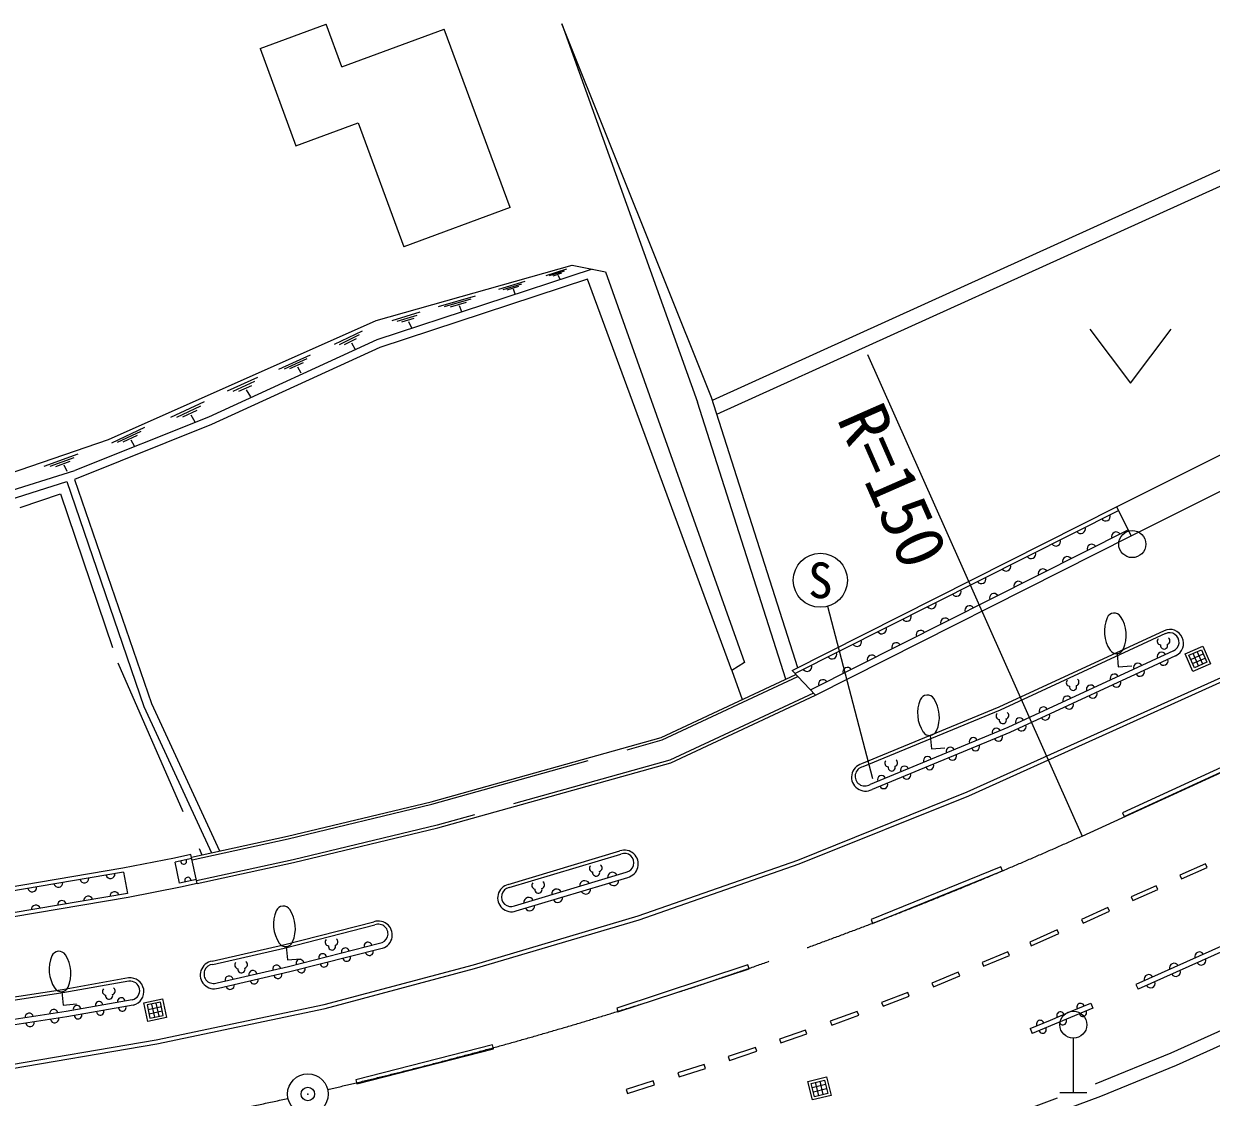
# Model space of a CAD drawing. Units: millimetres, scale not verified. Extents: x 40000 to 680000, y 20000 to 380000.
# Drawn here: x 348218 to 392118, y 273519 to 313225 of the extents above; entities that cross this region are included whole.
import ezdxf
from ezdxf.enums import TextEntityAlignment as Align

# ---------------------------------------------------------------- set-up
doc = ezdxf.new("R2010")
doc.units = ezdxf.units.MM
doc.header["$LTSCALE"] = 1000
doc.header["$PDMODE"] = 32
doc.header["$PDSIZE"] = 500
doc.linetypes.add('CHAIN', pattern=[18.5, 12, -1.5, 3.5, -1.5])
doc.linetypes.add('DASHED', pattern=[7.5, 6, -1.5])
for name, color, linetype, lineweight in [('M-BGD', 7, 'Continuous', 25), ('M-BGD-EXST', 7, 'Continuous', 25), ('M-BMK', 2, 'CHAIN', 13), ('M-BMK-HTXT', 7, 'Continuous', 13), ('M-BMK-SRVR', 3, 'Continuous', 25), ('M-STR-HTXT', 7, 'Continuous', 13), ('M-STR-STRC', 7, 'Continuous', 25)]:
    doc.layers.add(name, color=color, linetype=linetype, lineweight=lineweight)
doc.layers.add('M-OTRS', color=6, linetype='Continuous')
doc.styles.add('ＭＳ ゴシック', font='')
doc.styles.get('ＭＳ ゴシック').set_extended_font_data('MS Gothic')

msp = doc.modelspace()

# ---------------------------------------------------------------- linework, layer by layer
at = {"layer": 'M-BGD'}
for p, q in [((356953, 312303), (359395, 313206)), ((359979, 311625), (359395, 313206)), ((359979, 311625), (363764, 313025)), ((366205, 306425), (363764, 313025)), ((356953, 312303), (358282, 308712)), ((373677, 299308), (401592, 311968)), ((373845, 298780), (401820, 311467)), ((358282, 308712), (360576, 309561)), ((360576, 309561), (362274, 304971)), ((366205, 306425), (362274, 304971)), ((367530, 303915), (368291, 304160)), ((367660, 303909), (368203, 304084)), ((367790, 303903), (368116, 304008)), ((367967, 303929), (368038, 303793)), ((365778, 303412), (366758, 303701)), ((365937, 303400), (366636, 303607)), ((366095, 303389), (366515, 303513)), ((366317, 303415), (366378, 303239)), ((363552, 302772), (364921, 303166)), ((363776, 302764), (364754, 303046)), ((363999, 302756), (364586, 302925)), ((361839, 302251), (362874, 302566)), ((364311, 302798), (364405, 302585)), ((362020, 302224), (362760, 302448)), ((362201, 302196), (362645, 302331)), ((362445, 302215), (362556, 301973)), ((359704, 301369), (360737, 301872)), ((359893, 301367), (360630, 301727)), ((360081, 301366), (360524, 301582)), ((360329, 301425), (360465, 301182)), ((357649, 300452), (358824, 300982)), ((357854, 300461), (358694, 300839)), ((358059, 300469), (358563, 300696)), ((358336, 300538), (358460, 300314)), ((355751, 299642), (356876, 300155)), ((355959, 299636), (356762, 300002)), ((356167, 299630), (356649, 299850)), ((356440, 299687), (356598, 299422)), ((376831, 289408), (373648, 299400)), ((353650, 298673), (354899, 299251)), ((353874, 298679), (354766, 299092)), ((376389, 288985), (373124, 299233)), ((354098, 298685), (354633, 298933)), ((354396, 298758), (354548, 298503)), ((351472, 297728), (352696, 298301)), ((351682, 297743), (352557, 298153)), ((351893, 297759), (352418, 298004)), ((352179, 297837), (352298, 297615)), ((348975, 296862), (350228, 297322)), ((349189, 296858), (350084, 297186)), ((349403, 296854), (349940, 297051)), ((349694, 296906), (349810, 296675)), ((376729, 289188), (388683, 295219)), ((388615, 295352), (389155, 294281)), ((377307, 288584), (389042, 294504)), ((391289, 289869), (391756, 290073)), ((391493, 289403), (391289, 289869)), ((391357, 289714), (391824, 289918)), ((391425, 289558), (391892, 289762)), ((391648, 289471), (391444, 289937)), ((391804, 289539), (391600, 290005)), ((391756, 290073), (391960, 289607)), ((374395, 289299), (374773, 288228)), ((377488, 288395), (376621, 289302)), ((391960, 289607), (391493, 289403)), ((354429, 282355), (353817, 282219)), ((354631, 281427), (354397, 282502)), ((366127, 281388), (370257, 282629)), ((366162, 281273), (370292, 282514)), ((351909, 281841), (352054, 281054)), ((353982, 281436), (353817, 282219)), ((366363, 280603), (370493, 281844)), ((354599, 281573), (353982, 281436)), ((366421, 280411), (370551, 281652)), ((389328, 277694), (389410, 277511)), ((353269, 277037), (352780, 276932)), ((353374, 276548), (353269, 277037)), ((352780, 276932), (352885, 276443)), ((352816, 276769), (353305, 276874)), ((352851, 276606), (353340, 276711)), ((352944, 276967), (353049, 276478)), ((353107, 277002), (353212, 276513)), ((387744, 276815), (385503, 275876)), ((386173, 276374), (386920, 276686)), ((386920, 276686), (387666, 276999)), ((387666, 276999), (387744, 276815)), ((352885, 276443), (353374, 276548)), ((385426, 276061), (386173, 276374)), ((385426, 276061), (385503, 275876)), ((377328, 274029), (377818, 274152)), ((377450, 273539), (377328, 274029)), ((377859, 273988), (377369, 273866)), ((377614, 273580), (377491, 274070)), ((377777, 273621), (377654, 274111)), ((377818, 274152), (377940, 273662)), ((377899, 273825), (377409, 273702)), ((377940, 273662), (377450, 273539))]:
    msp.add_line(p, q, dxfattribs=at)
at = {"layer": 'M-BGD', "linetype": 'DASHED'}
msp.add_line((358173, 282300), (354610, 281524), dxfattribs=at)
at = {"layer": 'M-BGD'}
for points in [[(373648, 299400), (368116, 313225), (373124, 299233)], [(309147, 280462), (315402, 286063), (324954, 292997), (329845, 296389), (331426, 295401), (332925, 291827), (334144, 291943), (351346, 297847), (361252, 302244), (368491, 304295), (369726, 304048), (374864, 289596), (374395, 289299), (369059, 303776)], [(369228, 304147), (361266, 301536), (355044, 298678), (350109, 296697)], [(369059, 303776), (361376, 301256), (355163, 298403), (350099, 296370)], [(376621, 289302), (388615, 295352), (392144, 297123), (404128, 303188)], [(377488, 288395), (389155, 294281), (392684, 296052), (404695, 302130)], [(309878, 280357), (312213, 282567), (315571, 285617), (322120, 290282), (327194, 293755), (329848, 295482), (330980, 294720), (332079, 291636), (333773, 291232), (337836, 292533), (343789, 294665), (347354, 295833), (350109, 296697)], [(350099, 296370), (352939, 288083), (355459, 282630)], [(310257, 280303), (312417, 282347), (315760, 285383), (322292, 290036), (327361, 293505), (329846, 295123), (330731, 294526), (331851, 291382), (333785, 290921), (337932, 292249), (343886, 294382), (347446, 295547), (349810, 296289)], [(349810, 296289), (352661, 287971), (355159, 282565)], [(390372, 290775), (384268, 287949), (379191, 285850)], [(390422, 290666), (384316, 287839), (379237, 285739)], [(390716, 290030), (384597, 287198), (379505, 285092)], [(390800, 289849), (384677, 287014), (379581, 284907)], [(354418, 282404), (357972, 283177), (363277, 284452), (371786, 286828), (376759, 289158)], [(354631, 281427), (358195, 282202), (363528, 283484), (372135, 285887), (377488, 288395)], [(320914, 260653), (329586, 260896), (335603, 261050), (338556, 261275), (340570, 261448), (342561, 261651), (352497, 263044), (354488, 263386), (362332, 265047), (364282, 265538), (373930, 268322), (388040, 273559), (390838, 274707), (417322, 286658), (419363, 283449)], [(403177, 285343), (394945, 280209), (389328, 277694)], [(403283, 285173), (395039, 280032), (389410, 277511)], [(354392, 282501), (353786, 282366), (351882, 281988), (345133, 280846), (338224, 280010), (333243, 279550), (326923, 279526), (319994, 279639), (313062, 279973), (310546, 280163)], [(351909, 281841), (345155, 280697), (338240, 279861), (333250, 279400), (326922, 279376), (319989, 279489), (313053, 279823), (310524, 280014)], [(354631, 281427), (354013, 281289), (352081, 280906), (345291, 279757), (338341, 278916), (333296, 278451), (326916, 278426), (319958, 278539), (312994, 278875), (310389, 279072)], [(352054, 281054), (345270, 279905), (338325, 279065), (333289, 278601), (326917, 278576), (319963, 278689), (313004, 279025), (310401, 279221)], [(355183, 278551), (357816, 279156), (361163, 280007)], [(355210, 278434), (357844, 279039), (361192, 279891)], [(355367, 277752), (358009, 278359), (361365, 279213)], [(355412, 277557), (358056, 278165), (361414, 279019)], [(352109, 277813), (349669, 277380), (344241, 276544), (337591, 275823), (331522, 275427), (325480, 275252), (319383, 275393), (314358, 275727), (307687, 276367), (302870, 277026), (298038, 277940)], [(352088, 277931), (349650, 277498), (344225, 276663), (337581, 275942), (331517, 275547), (325479, 275372), (319388, 275513), (314368, 275846), (307701, 276487), (302889, 277145), (298060, 278058)], [(352267, 276927), (349817, 276492), (344358, 275651), (337669, 274926), (331565, 274528), (325482, 274352), (319342, 274494), (314286, 274830), (307583, 275473), (302725, 276138), (297870, 277055)], [(352232, 277124), (349784, 276689), (344332, 275850), (337652, 275125), (331555, 274727), (325482, 274552), (319351, 274694), (314302, 275029), (307606, 275672), (302757, 276335), (297908, 277252)]]:
    msp.add_lwpolyline(points, dxfattribs=at)
at = {"layer": 'M-BGD', "linetype": 'DASHED'}
for points in [[(310882, 280138), (316328, 284755), (324552, 290946), (330010, 294738), (330486, 294481), (331549, 290946), (333875, 290543), (349573, 295837), (351697, 289591), (354804, 282488)], [(354440, 282306), (357994, 283079), (363302, 284355), (371820, 286734), (376832, 289081)], [(377415, 288471), (372100, 285981), (363503, 283581), (358173, 282300)], [(320900, 261153), (329572, 261395), (335578, 261549), (338516, 261773), (340523, 261945), (342501, 262147), (352420, 263538), (354394, 263877), (362220, 265534), (364152, 266021), (373773, 268797), (387858, 274024), (390640, 275166), (417511, 287292), (419786, 283716)]]:
    msp.add_lwpolyline(points, dxfattribs=at)
at = {"layer": 'M-BGD'}
for points in [[(391441, 289271), (391157, 289921), (391807, 290205), (392091, 289555)], [(352809, 276324), (352662, 277009), (353346, 277156), (353494, 276472)], [(377378, 273418), (377206, 274102), (377890, 274273), (378062, 273589)]]:
    msp.add_lwpolyline(points, close=True, dxfattribs=at)
for centre, radius, start, end in [((388213, 295007), 173, 214.4673, 19.0702), ((387293, 294543), 173, 214.4681, 19.0688), ((386374, 294080), 173, 214.4681, 19.0688), ((388600, 294259), 170, 33.4224, 200.1157), ((387697, 293803), 170, 33.4217, 200.1164), ((385454, 293616), 173, 214.4701, 19.0684), ((386794, 293348), 170, 33.42, 200.1182), ((384535, 293152), 173, 214.4701, 19.0684), ((385892, 292893), 170, 33.4204, 200.1162), ((383615, 292688), 173, 214.4701, 19.0684), ((384989, 292437), 170, 33.4224, 200.1157), ((382696, 292224), 173, 214.4701, 19.0684), ((384086, 291982), 170, 33.4217, 200.1164), ((381776, 291760), 173, 214.4692, 19.0698), ((383184, 291526), 170, 33.4197, 200.1168), ((380857, 291297), 173, 214.4701, 19.0684), ((382281, 291071), 170, 33.4224, 200.1157), ((379937, 290833), 173, 214.4701, 19.0684), ((381378, 290616), 170, 33.4217, 200.1164), ((390585, 290311), 510, 295.0503, 114.6316), ((390578, 290352), 350, 293.2689, 116.4136), ((379018, 290369), 173, 214.4701, 19.0684), ((380475, 290160), 170, 33.42, 200.1182), ((378098, 289905), 173, 214.4701, 19.0684), ((379573, 289705), 170, 33.4224, 200.1157), ((390284, 289818), 161, 28.7343, 200.9477), ((377179, 289441), 173, 214.4701, 19.0684), ((378670, 289249), 170, 33.4216, 200.1172), ((389410, 289413), 161, 28.7343, 200.9477), ((389484, 289252), 161, 208.7698, 20.9134), ((390358, 289657), 161, 208.7698, 20.9134), ((377767, 288794), 170, 33.42, 200.1182), ((388536, 289009), 161, 28.7343, 200.9477), ((388609, 288847), 161, 208.7698, 20.9134), ((387661, 288604), 161, 28.7343, 200.9477), ((387734, 288442), 161, 208.7702, 20.9113), ((386787, 288199), 161, 28.7343, 200.9477), ((386860, 288037), 161, 208.7702, 20.9113), ((385039, 287390), 161, 28.7343, 200.9477), ((385913, 287795), 161, 28.7343, 200.9477), ((385985, 287632), 161, 208.7702, 20.9113), ((384174, 287019), 153, 23.6226, 201.3014), ((385110, 287227), 161, 208.7695, 20.9119), ((383325, 286668), 153, 23.6204, 201.3041), ((384251, 286842), 153, 203.666, 21.2584), ((382476, 286317), 153, 23.6223, 201.3023), ((383402, 286491), 153, 203.6656, 21.2593), ((379332, 285356), 513, 105.9515, 298.9733), ((381628, 285967), 153, 23.6208, 201.3033), ((381703, 285788), 153, 203.666, 21.2584), ((382553, 286139), 153, 203.6656, 21.2593), ((379309, 285390), 356, 101.6585, 303.2662), ((379930, 285265), 153, 23.6223, 201.3023), ((380779, 285616), 153, 23.6223, 201.3023), ((380854, 285437), 153, 203.6638, 21.2612), ((380005, 285086), 153, 203.6638, 21.2612), ((354130, 282248), 111, 171.8478, 33.2202), ((370425, 282147), 510, 284.2974, 109.1441), ((370423, 282188), 352, 281.4693, 111.9712), ((369986, 281657), 183, 27.0112, 186.4293), ((349495, 281446), 164, 194.3996, 4.8172), ((350459, 281609), 164, 194.3996, 4.8172), ((351424, 281772), 164, 194.3996, 4.8172), ((354282, 281542), 112, 352.6339, 212.4351), ((368954, 281347), 183, 27.0104, 186.4305), ((370025, 281528), 183, 207.0131, 6.4291), ((348530, 281282), 164, 194.3996, 4.8172), ((350602, 280793), 164, 14.6513, 184.5659), ((351571, 280957), 164, 14.6486, 184.5687), ((366248, 280892), 511, 103.6723, 289.769), ((366226, 280927), 352, 100.6079, 292.8335), ((367921, 281037), 183, 27.0131, 186.4291), ((368993, 281218), 183, 207.0104, 6.4305), ((348664, 280465), 164, 14.6494, 184.5678), ((349633, 280629), 164, 14.6494, 184.5678), ((366889, 280727), 183, 27.0131, 186.4291), ((366927, 280598), 183, 207.0108, 6.4301), ((367960, 280908), 183, 207.0112, 6.4294), ((361332, 279524), 512, 279.2387, 109.308), ((361331, 279565), 354, 275.4527, 113.0936), ((360944, 279111), 144, 12.0424, 196.504), ((359266, 278684), 144, 12.0434, 196.5027), ((360105, 278898), 144, 12.0427, 196.5037), ((360996, 278907), 144, 192.0814, 16.4644), ((391678, 278721), 172, 31.5933, 196.6578), ((355254, 278044), 512, 97.9376, 287.9427), ((355236, 278081), 354, 94.1628, 291.7182), ((357569, 278257), 151, 13.1764, 192.7047), ((358427, 278471), 144, 12.0427, 196.5037), ((359317, 278480), 144, 192.0795, 16.4663), ((360156, 278693), 144, 192.0809, 16.4672), ((390742, 278302), 172, 31.5927, 196.6584), ((391746, 278582), 173, 211.7171, 16.5318), ((352150, 277424), 511, 283.2435, 96.9227), ((355807, 277852), 151, 13.1761, 192.705), ((356688, 278055), 151, 13.1771, 192.7038), ((356734, 277861), 151, 193.2261, 12.6549), ((357615, 278064), 151, 193.227, 12.6537), ((358477, 278266), 144, 192.0814, 16.4644), ((389805, 277883), 172, 31.5933, 196.6578), ((390808, 278162), 173, 211.7174, 16.5325), ((352155, 277466), 350, 282.7256, 97.4407), ((355852, 277659), 151, 193.2261, 12.6549), ((389870, 277742), 173, 211.7174, 16.5325), ((351006, 276918), 139, 5.3599, 194.8069), ((351822, 277063), 139, 5.3597, 194.807), ((348421, 276476), 153, 9.9737, 187.5277), ((349330, 276616), 153, 9.9737, 187.5277), ((350190, 276773), 139, 5.3578, 194.8069), ((350227, 276553), 139, 185.4132, 14.7524), ((351044, 276698), 139, 185.4121, 14.7536), ((351860, 276844), 139, 185.4111, 14.7545), ((386541, 276543), 136, 16.6781, 208.7694), ((387287, 276856), 136, 16.6769, 208.768), ((387376, 276645), 136, 196.6781, 28.7694), ((348451, 276285), 154, 190.0451, 7.4584), ((349361, 276425), 154, 190.0432, 7.4585), ((385794, 276230), 136, 16.6787, 208.7688), ((386629, 276332), 136, 196.6791, 28.7678), ((385882, 276019), 136, 196.6765, 28.769)]:
    msp.add_arc(centre, radius, start, end, dxfattribs=at)
at = {"layer": 'M-BGD-EXST'}
for p, q in [((387633, 301932), (389133, 299932)), ((389133, 299932), (390633, 301932)), ((377936, 291677), (379591, 285313)), ((388638, 289932), (388682, 289434)), ((388682, 289434), (389180, 289478)), ((381731, 286902), (381775, 286404)), ((381775, 286404), (382273, 286448)), ((357922, 279094), (357966, 278596)), ((357966, 278596), (358464, 278640)), ((349627, 277424), (349671, 276926)), ((349671, 276926), (350169, 276970))]:
    msp.add_line(p, q, dxfattribs=at)
for centre, radius in [((389197, 293978), 500), ((377667, 292640), 1000)]:
    msp.add_circle(centre, radius, dxfattribs=at)
for centre, radius, start, end in [((389435, 290755), 1268, 156.811, 213.31), ((388531, 291144), 283, 33.133, 156.988), ((387700, 290602), 1275, 336.988, 33.133), ((390257, 290385), 136, 135.664, 262.5306), ((390372, 290230), 133, 171.3752, 18.7457), ((390457, 290403), 136, 287.5896, 54.46), ((388613, 290214), 283, 213.133, 336.988), ((386893, 288857), 136, 135.661, 262.5313), ((387093, 288875), 136, 287.5904, 54.4569), ((387007, 288702), 133, 171.3752, 18.7457), ((382528, 287725), 1268, 156.8101, 213.3109), ((381623, 288114), 283, 33.133, 156.988), ((380793, 287572), 1275, 336.988, 33.133), ((384297, 287624), 136, 135.661, 262.5313), ((384497, 287642), 136, 287.5896, 54.46), ((384412, 287470), 133, 171.3752, 18.7457), ((381706, 287184), 283, 213.133, 336.988), ((380188, 285873), 136, 135.661, 262.5313), ((380387, 285890), 136, 287.5896, 54.46), ((380302, 285718), 133, 171.3752, 18.7457), ((369263, 281986), 136, 135.6607, 262.5339), ((369378, 281832), 133, 171.3742, 18.7468), ((369463, 282004), 136, 287.5871, 54.4603), ((367134, 281354), 136, 135.6619, 262.5322), ((367334, 281372), 136, 287.5888, 54.4591), ((367248, 281200), 133, 171.3742, 18.7468), ((357815, 280306), 283, 33.133, 156.988), ((358719, 279917), 1268, 156.811, 213.31), ((356984, 279764), 1275, 336.988, 33.133), ((357897, 279376), 283, 213.133, 336.988), ((359496, 279253), 136, 135.6619, 262.5322), ((359696, 279270), 136, 287.5888, 54.4591), ((349520, 278636), 283, 33.133, 156.988), ((348689, 278094), 1275, 336.988, 33.133), ((359611, 279098), 133, 171.3742, 18.7468), ((350424, 278248), 1268, 156.811, 213.31), ((356152, 278409), 136, 135.6619, 262.5322), ((356351, 278426), 136, 287.5913, 54.4588), ((356266, 278254), 133, 171.3769, 18.744), ((349602, 277706), 283, 213.133, 336.988), ((351262, 277432), 136, 135.6649, 262.5297), ((351461, 277450), 136, 287.5904, 54.4592), ((351376, 277277), 133, 171.3752, 18.7457)]:
    msp.add_arc(centre, radius, start, end, dxfattribs=at)
at = {"layer": 'M-BMK'}
msp.add_line((387341, 283179), (426076, 300899), dxfattribs=at)
for start, end in [(282.96335, 294.19044), (256.77331, 282.39188)]:
    msp.add_arc((325715, 420365), 150392, start, end, dxfattribs=at)
at = {"layer": 'M-BMK-HTXT'}
for p, q in [((387021, 273701), (387021, 275701)), ((386521, 273701), (387521, 273701))]:
    msp.add_line(p, q, dxfattribs=at)
msp.add_circle((387021, 276201), 500, dxfattribs=at)
at = {"layer": 'M-BMK-SRVR'}
msp.add_circle((358721, 273639), 750, dxfattribs=at)
at = {"layer": 'M-OTRS'}
msp.add_point((358721, 273639), dxfattribs=at)
at = {"layer": 'M-STR-HTXT'}
msp.add_line((379408, 300987), (387341, 283179), dxfattribs=at)
at = {"layer": 'M-STR-STRC'}
for p, q in [((393456, 286159), (388835, 284044)), ((384344, 282036), (379543, 280090)), ((391020, 281598), (391968, 282016)), ((389220, 280794), (390143, 281204)), ((387383, 279960), (388356, 280403)), ((385466, 279122), (386480, 279574)), ((383704, 278363), (384657, 278761)), ((374989, 278411), (370138, 276820)), ((381846, 277599), (382823, 278005)), ((379984, 276888), (380953, 277253)), ((378087, 276190), (379084, 276556)), ((376201, 275531), (377163, 275860)), ((365541, 275455), (360492, 274159)), ((374307, 274879), (375317, 275219)), ((372447, 274274), (373419, 274583)), ((370534, 273659), (371538, 273980))]:
    msp.add_line(p, q, dxfattribs=at)
for points in [[(317534, 273194), (323269, 272987), (328916, 273003), (335332, 273339), (341198, 273856), (347171, 274634), (353110, 275644), (359323, 276952), (364840, 278420), (370926, 280229), (376836, 282293), (383097, 284810), (392489, 289040), (403593, 294076), (412579, 298154)], [(317526, 273044), (323266, 272837), (328920, 272853), (335343, 273190), (341214, 273707), (347193, 274485), (353138, 275496), (359358, 276807), (364880, 278276), (370972, 280087), (376888, 282152), (383156, 284672), (392551, 288904), (403655, 293940), (412641, 298018)], [(388835, 284044), (388898, 283907), (393518, 286023), (393456, 286159)], [(379543, 280090), (379600, 279951), (384401, 281897), (384344, 282036)], [(391968, 282016), (391907, 282153), (390960, 281735), (391020, 281598)], [(390143, 281204), (390082, 281341), (389159, 280931), (389220, 280794)], [(388356, 280403), (388294, 280540), (387320, 280096), (387383, 279960)], [(386480, 279574), (386419, 279711), (385405, 279259), (385466, 279122)], [(384657, 278761), (384599, 278899), (383646, 278502), (383704, 278363)], [(370138, 276820), (370185, 276678), (375035, 278268), (374989, 278411)], [(382823, 278005), (382765, 278143), (381788, 277737), (381846, 277599)], [(380953, 277253), (380900, 277394), (379931, 277028), (379984, 276888)], [(379084, 276556), (379032, 276697), (378035, 276330), (378087, 276190)], [(377163, 275860), (377115, 276002), (376153, 275673), (376201, 275531)], [(360492, 274159), (360529, 274014), (365578, 275310), (365541, 275455)], [(375317, 275219), (375269, 275361), (374259, 275021), (374307, 274879)], [(373419, 274583), (373374, 274725), (372402, 274417), (372447, 274274)], [(371538, 273980), (371492, 274123), (370488, 273802), (370534, 273659)]]:
    msp.add_lwpolyline(points, dxfattribs=at)

# ---------------------------------------------------------------- texts
at = {"layer": 'M-BGD-EXST', "style": 'ＭＳ ゴシック'}
msp.add_text('S', height=1320, dxfattribs=at).set_placement((377667, 292640), align=Align.MIDDLE_CENTER)
at = {"layer": 'M-STR-HTXT', "style": 'ＭＳ ゴシック'}
msp.add_text('R=150', height=1833, rotation=293.71, dxfattribs=at).set_placement((377754, 298405), align=Align.BOTTOM_LEFT)

doc.saveas('drawing.dxf')
